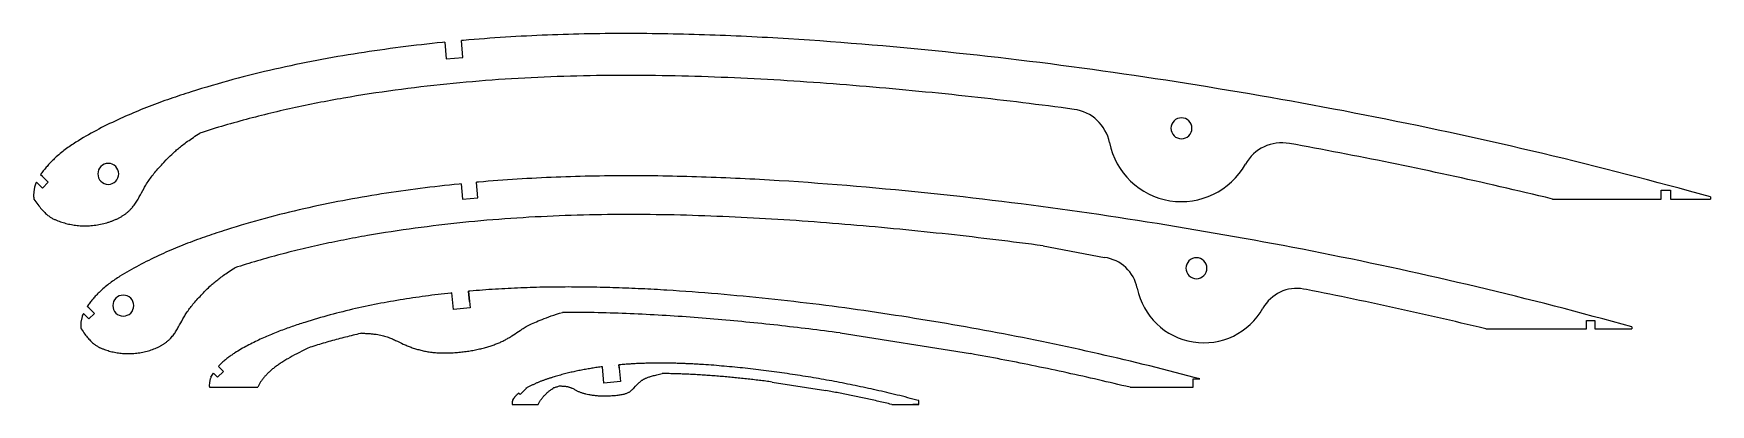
# Model space of a CAD drawing. Extents: x 6 to 406, y 7 to 96.
import ezdxf

# ---------------------------------------------------------------- set-up
doc = ezdxf.new("R2010")
doc.units = 0
doc.layers.get('0').update_dxf_attribs({"linetype": 'CONTINUOUS'})

msp = doc.modelspace()

# ---------------------------------------------------------------- linework, layer by layer
for points in [[(103.64, 93.49), (103.13, 93.43), (101.87, 93.3), (100.62, 93.17), (99.37, 93.03), (98.12, 92.89), (96.87, 92.75), (95.62, 92.6), (94.37, 92.44), (93.12, 92.28), (91.87, 92.12), (90.62, 91.95), (89.37, 91.78), (88.13, 91.61), (86.88, 91.43), (85.63, 91.24), (84.38, 91.05), (83.12, 90.86), (81.87, 90.66), (80.61, 90.45), (79.36, 90.24), (78.11, 90.03), (76.85, 89.81), (75.6, 89.59), (74.35, 89.36), (73.1, 89.12), (71.86, 88.88), (70.61, 88.64), (69.36, 88.39), (68.12, 88.13), (66.88, 87.87), (65.63, 87.6), (64.37, 87.32), (63.11, 87.04), (61.85, 86.75), (60.6, 86.45), (59.34, 86.15), (58.09, 85.84), (56.83, 85.52), (55.58, 85.2), (54.33, 84.87), (53.09, 84.54), (51.84, 84.2), (50.59, 83.85), (49.35, 83.5), (48.11, 83.14), (46.87, 82.77), (45.63, 82.4), (44.37, 82.01), (43.11, 81.62), (42.49, 81.42), (41.86, 81.22), (41.23, 81.02), (40.61, 80.81), (39.98, 80.6), (39.36, 80.39), (38.73, 80.18), (38.11, 79.97), (37.49, 79.75), (36.87, 79.53), (36.25, 79.31), (35.63, 79.08), (35, 78.85), (34.37, 78.61), (33.74, 78.37), (33.11, 78.13), (32.48, 77.88), (31.85, 77.63), (31.23, 77.38), (30.6, 77.13), (29.98, 76.87), (29.35, 76.61), (28.73, 76.34), (28.11, 76.07), (27.49, 75.8), (26.87, 75.52), (26.25, 75.24), (25.63, 74.96), (24.99, 74.66), (24.34, 74.35), (23.69, 74.04), (23.05, 73.73), (22.41, 73.41), (21.77, 73.09), (21.14, 72.76), (20.51, 72.43), (19.88, 72.09), (19.26, 71.75), (18.64, 71.4), (18.03, 71.05), (17.42, 70.7), (16.82, 70.34), (16.22, 69.97), (15.63, 69.6), (15.31, 69.39), (14.99, 69.18), (14.67, 68.97), (14.35, 68.76), (14.04, 68.54), (13.72, 68.32), (13.41, 68.09), (13.1, 67.86), (12.79, 67.63), (12.48, 67.39), (12.17, 67.14), (11.86, 66.89), (11.55, 66.63), (11.25, 66.36), (10.94, 66.08), (10.63, 65.8), (10.44, 65.62), (10.25, 65.43), (10.05, 65.24), (9.86, 65.05), (9.67, 64.85), (9.48, 64.66), (9.29, 64.46), (9.1, 64.25), (8.92, 64.05), (8.74, 63.84), (8.56, 63.63), (8.38, 63.41), (8.2, 63.2), (8.03, 62.98), (7.86, 62.76), (7.7, 62.54), (7.54, 62.32), (7.38, 62.1), (7.23, 61.87), (7.22, 61.85)], [(103.64, 93.51), (103.99, 89.52), (107.97, 89.87), (107.63, 93.86), (107.62, 93.86)], [(405.63, 56.56), (400.64, 57.92), (398.14, 58.6), (395.64, 59.27), (393.14, 59.94), (390.64, 60.61), (388.14, 61.27), (385.63, 61.92), (383.14, 62.56), (380.64, 63.2), (378.15, 63.83), (375.65, 64.45), (373.15, 65.07), (370.64, 65.68), (368.14, 66.28), (365.63, 66.88), (363.14, 67.47), (360.65, 68.05), (358.16, 68.63), (355.66, 69.2), (353.17, 69.77), (350.67, 70.32), (348.17, 70.88), (345.67, 71.43), (343.17, 71.97), (340.67, 72.51), (338.17, 73.04), (335.66, 73.56), (333.16, 74.08), (330.65, 74.59), (328.14, 75.1), (325.63, 75.6), (323.14, 76.09), (320.65, 76.58), (318.15, 77.06), (315.66, 77.53), (313.16, 78), (310.66, 78.46), (308.16, 78.92), (305.66, 79.37), (303.16, 79.82), (300.66, 80.26), (298.16, 80.7), (295.66, 81.13), (293.15, 81.55), (290.65, 81.97), (288.14, 82.39), (285.63, 82.8), (283.14, 83.2), (280.64, 83.6), (278.15, 84), (275.65, 84.38), (273.16, 84.77), (270.66, 85.14), (268.16, 85.52), (265.66, 85.88), (263.16, 86.24), (260.66, 86.6), (258.16, 86.95), (255.65, 87.29), (253.15, 87.63), (250.64, 87.96), (248.14, 88.28), (245.63, 88.6), (243.14, 88.91), (240.64, 89.21), (238.15, 89.51), (235.65, 89.8), (233.15, 90.09), (230.65, 90.36), (228.15, 90.64), (225.65, 90.9), (223.15, 91.16), (220.65, 91.41), (218.15, 91.66), (215.65, 91.9), (213.15, 92.14), (210.64, 92.36), (208.14, 92.59), (205.63, 92.8), (203.14, 93.01), (200.64, 93.21), (198.14, 93.41), (195.65, 93.6), (193.15, 93.78), (190.65, 93.95), (188.15, 94.12), (185.65, 94.28), (184.4, 94.36), (183.15, 94.43), (181.9, 94.5), (180.65, 94.57), (179.4, 94.64), (178.15, 94.71), (176.9, 94.77), (175.64, 94.83), (174.39, 94.89), (173.14, 94.95), (171.89, 95), (170.64, 95.06), (169.39, 95.11), (168.14, 95.15), (166.89, 95.2), (165.63, 95.24), (164.38, 95.28), (163.13, 95.32), (161.88, 95.35), (160.63, 95.39), (159.38, 95.41), (158.13, 95.44), (156.88, 95.47), (155.63, 95.49), (154.38, 95.51), (153.13, 95.52), (151.88, 95.53), (150.63, 95.54), (149.38, 95.55), (148.13, 95.56), (146.88, 95.56), (145.63, 95.55), (144.38, 95.55), (143.13, 95.54), (141.88, 95.53), (140.63, 95.52), (139.38, 95.5), (138.13, 95.48), (136.88, 95.45), (135.63, 95.42), (134.38, 95.39), (133.13, 95.36), (131.88, 95.32), (130.63, 95.28), (129.38, 95.24), (128.13, 95.19), (126.88, 95.14), (125.63, 95.08), (124.38, 95.02), (123.13, 94.96), (121.88, 94.89), (120.63, 94.82), (119.38, 94.75), (118.13, 94.67), (116.87, 94.59), (115.62, 94.5), (114.37, 94.41), (113.12, 94.32), (111.88, 94.22), (110.63, 94.12), (109.38, 94.02), (108.13, 93.91), (107.62, 93.86)], [(5.63, 56.04), (5.87, 55.68), (6.11, 55.34), (6.34, 55.02), (6.57, 54.71), (6.79, 54.42), (7, 54.14), (7.22, 53.88), (7.42, 53.64), (7.63, 53.41), (7.83, 53.19), (8.03, 52.99), (8.22, 52.79), (8.41, 52.61), (8.6, 52.44), (8.78, 52.29), (8.96, 52.14), (9.14, 52), (9.32, 51.87), (9.49, 51.75), (9.66, 51.64), (9.83, 51.54), (10, 51.44), (10.16, 51.35), (10.33, 51.27), (10.49, 51.19), (10.66, 51.12), (10.82, 51.05), (10.98, 50.98), (11.14, 50.92), (11.3, 50.86), (11.62, 50.74), (11.94, 50.63), (12.26, 50.53), (12.58, 50.43), (12.91, 50.33), (13.23, 50.24), (13.56, 50.16), (13.89, 50.08), (14.22, 50.01), (14.55, 49.94), (14.89, 49.88), (15.23, 49.83), (15.57, 49.78), (15.92, 49.74), (16.27, 49.7), (16.63, 49.68), (16.99, 49.66), (17.35, 49.65), (17.72, 49.65), (18.1, 49.65), (18.47, 49.66), (18.85, 49.68), (19.23, 49.71), (19.61, 49.75), (19.99, 49.79), (20.37, 49.84), (20.76, 49.9), (21.13, 49.96), (21.51, 50.03), (21.89, 50.11), (22.26, 50.2), (22.62, 50.29), (22.99, 50.39), (23.35, 50.49), (23.52, 50.55), (23.7, 50.61), (23.87, 50.67), (24.04, 50.73), (24.22, 50.79), (24.38, 50.85), (24.55, 50.92), (24.72, 50.99), (24.88, 51.05), (25.05, 51.12), (25.21, 51.2), (25.37, 51.27), (25.52, 51.34), (25.68, 51.42), (25.83, 51.5), (25.98, 51.58), (26.13, 51.66), (26.28, 51.74), (26.43, 51.82), (26.57, 51.91), (26.71, 52), (26.85, 52.08), (26.99, 52.17), (27.12, 52.26), (27.26, 52.36), (27.39, 52.45), (27.51, 52.54), (27.64, 52.64), (27.76, 52.74), (27.88, 52.84), (28, 52.94), (28.12, 53.04), (28.23, 53.14), (28.34, 53.25), (28.45, 53.35), (28.55, 53.46), (28.66, 53.57), (28.76, 53.67), (28.86, 53.78), (28.96, 53.9), (29.05, 54.01), (29.15, 54.12), (29.33, 54.35), (29.51, 54.58), (29.68, 54.82), (29.85, 55.05), (30.01, 55.3), (30.16, 55.54), (30.31, 55.79), (30.46, 56.03), (30.61, 56.29), (30.75, 56.54), (31.04, 57.04), (31.32, 57.56), (31.6, 58.08), (31.89, 58.6), (32.04, 58.86), (32.19, 59.13), (32.34, 59.39), (32.51, 59.66), (32.67, 59.93), (32.85, 60.2), (33.02, 60.47), (33.21, 60.74), (33.4, 61.01), (33.61, 61.28), (33.81, 61.56), (34.03, 61.84), (34.25, 62.12), (34.49, 62.4), (34.72, 62.68), (34.97, 62.97), (35.22, 63.25), (35.48, 63.55), (35.75, 63.84), (36.02, 64.14), (36.3, 64.44), (36.59, 64.75), (37.18, 65.37), (37.49, 65.69), (37.81, 66.01), (38.14, 66.34), (38.49, 66.68), (38.67, 66.85), (38.85, 67.03), (39.05, 67.21), (39.25, 67.39), (39.45, 67.57), (39.67, 67.76), (39.89, 67.95), (40.12, 68.14), (40.35, 68.34), (40.6, 68.54), (40.86, 68.74), (41.12, 68.95), (41.4, 69.16), (41.69, 69.38), (41.98, 69.6), (42.29, 69.82), (42.62, 70.05), (42.95, 70.29), (43.3, 70.53), (43.66, 70.77), (44.03, 71.02), (44.42, 71.28), (44.83, 71.54), (45.24, 71.8)], [(6.21, 60.03), (6.11, 59.8), (6.02, 59.56), (5.93, 59.33), (5.85, 59.1), (5.78, 58.86)], [(9.04, 60.03), (7.63, 58.62), (6.21, 60.03)], [(7.63, 61.45), (7.22, 61.85)], [(9.04, 60.03), (7.63, 61.45)], [(107.54, 59.7), (107.86, 56.01), (111.55, 56.33), (111.23, 60.02), (111.23, 60.03)], [(386.89, 25.52), (382.26, 26.78), (379.95, 27.41), (377.64, 28.03), (375.33, 28.65), (373.02, 29.27), (370.7, 29.88), (368.39, 30.48), (366.08, 31.08), (363.77, 31.67), (361.46, 32.25), (359.15, 32.82), (356.83, 33.39), (354.52, 33.96), (352.2, 34.52), (349.89, 35.07), (347.58, 35.61), (345.28, 36.15), (342.97, 36.69), (340.66, 37.21), (338.36, 37.74), (336.05, 38.25), (333.73, 38.77), (331.42, 39.27), (329.11, 39.78), (326.8, 40.27), (324.48, 40.76), (322.16, 41.25), (319.85, 41.73), (317.53, 42.2), (315.21, 42.67), (312.89, 43.14), (310.58, 43.59), (308.27, 44.04), (305.97, 44.48), (303.66, 44.92), (301.35, 45.36), (299.04, 45.78), (296.73, 46.21), (294.41, 46.63), (292.1, 47.04), (289.79, 47.45), (287.47, 47.85), (285.16, 48.25), (282.84, 48.64), (280.52, 49.03), (278.2, 49.42), (275.89, 49.8), (273.58, 50.17), (271.27, 50.54), (268.96, 50.9), (266.65, 51.26), (264.34, 51.61), (262.03, 51.96), (259.72, 52.31), (257.41, 52.65), (255.1, 52.98), (252.78, 53.31), (250.47, 53.63), (248.15, 53.95), (245.84, 54.26), (243.52, 54.57), (241.2, 54.87), (238.89, 55.16), (236.58, 55.45), (234.27, 55.73), (231.96, 56), (229.65, 56.27), (227.34, 56.53), (225.03, 56.79), (222.72, 57.04), (220.41, 57.29), (218.09, 57.53), (215.78, 57.76), (213.46, 57.99), (211.15, 58.21), (208.83, 58.43), (206.52, 58.64), (204.2, 58.85), (201.89, 59.05), (199.58, 59.24), (197.27, 59.43), (194.96, 59.61), (192.65, 59.78), (190.34, 59.95), (188.02, 60.11), (185.71, 60.27), (183.4, 60.41), (182.24, 60.48), (181.09, 60.55), (179.93, 60.62), (178.77, 60.68), (177.62, 60.75), (176.46, 60.81), (175.3, 60.87), (174.15, 60.92), (172.99, 60.98), (171.83, 61.03), (170.67, 61.08), (169.52, 61.13), (168.36, 61.18), (167.2, 61.22), (166.04, 61.26), (164.89, 61.3), (163.73, 61.34), (162.57, 61.37), (161.42, 61.41), (160.26, 61.44), (159.1, 61.46), (157.95, 61.49), (156.79, 61.51), (155.64, 61.53), (154.48, 61.55), (153.32, 61.56), (152.17, 61.57), (151.01, 61.58), (149.85, 61.59), (148.7, 61.59), (147.54, 61.59), (146.38, 61.59), (145.23, 61.59), (144.07, 61.58), (142.91, 61.57), (141.76, 61.56), (140.6, 61.54), (139.44, 61.52), (138.29, 61.5), (137.13, 61.47), (135.97, 61.44), (134.82, 61.41), (133.66, 61.38), (132.51, 61.34), (131.35, 61.3), (130.2, 61.25), (129.04, 61.21), (127.89, 61.15), (126.73, 61.1), (125.57, 61.04), (124.41, 60.98), (123.25, 60.92), (122.1, 60.85), (120.94, 60.77), (119.78, 60.7), (118.63, 60.62), (117.47, 60.54), (116.31, 60.45), (115.16, 60.36), (114, 60.27), (112.85, 60.17), (111.69, 60.07), (111.23, 60.03)], [(5.78, 58.86), (5.59, 57.74), (5.53, 56.86)], [(5.53, 56.86), (5.53, 56.76), (5.54, 56.66), (5.55, 56.55), (5.56, 56.45), (5.58, 56.35), (5.59, 56.24), (5.61, 56.14), (5.63, 56.04)], [(107.54, 59.68), (107.07, 59.63), (105.91, 59.51), (104.75, 59.39), (103.59, 59.26), (102.43, 59.13), (101.28, 58.99), (100.12, 58.86), (98.96, 58.71), (97.81, 58.57), (96.65, 58.41), (95.5, 58.26), (94.34, 58.1), (93.19, 57.94), (92.04, 57.77), (90.89, 57.6), (89.72, 57.43), (88.56, 57.25), (87.4, 57.06), (86.24, 56.87), (85.08, 56.68), (83.92, 56.48), (82.76, 56.28), (81.61, 56.07), (80.45, 55.86), (79.3, 55.64), (78.14, 55.42), (76.99, 55.19), (75.84, 54.96), (74.68, 54.73), (73.53, 54.48), (72.39, 54.24), (71.22, 53.98), (70.05, 53.71), (68.89, 53.45), (67.73, 53.17), (66.56, 52.89), (65.4, 52.6), (64.25, 52.31), (63.09, 52.02), (61.93, 51.71), (60.78, 51.4), (59.63, 51.09), (58.47, 50.77), (57.32, 50.44), (56.18, 50.11), (55.03, 49.77), (53.89, 49.43), (52.72, 49.07), (51.56, 48.7), (50.97, 48.52), (50.39, 48.33), (49.81, 48.14), (49.24, 47.95), (48.66, 47.76), (48.08, 47.57), (47.5, 47.37), (46.93, 47.17), (46.35, 46.97), (45.78, 46.77), (45.21, 46.56), (44.64, 46.35), (44.05, 46.14), (43.47, 45.92), (42.88, 45.7), (42.3, 45.47), (41.72, 45.25), (41.14, 45.02), (40.56, 44.78), (39.98, 44.55), (39.4, 44.31), (38.83, 44.07), (38.25, 43.82), (37.68, 43.57), (37.1, 43.32), (36.53, 43.06), (35.96, 42.81), (35.39, 42.54), (34.79, 42.26), (34.19, 41.98), (33.59, 41.7), (33, 41.4), (32.4, 41.11), (31.81, 40.81), (31.23, 40.51), (30.64, 40.2), (30.06, 39.89), (29.49, 39.57), (28.92, 39.25), (28.35, 38.93), (27.79, 38.6), (27.23, 38.27), (26.68, 37.93), (26.14, 37.59), (25.84, 37.39), (25.54, 37.2), (25.24, 37), (24.95, 36.81), (24.66, 36.6), (24.37, 36.4), (24.08, 36.19), (23.79, 35.98), (23.5, 35.76), (23.22, 35.54), (22.93, 35.31), (22.65, 35.07), (22.36, 34.83), (22.08, 34.59), (21.79, 34.33), (21.51, 34.07), (21.33, 33.9), (21.15, 33.73), (20.97, 33.55), (20.8, 33.38), (20.62, 33.2), (20.44, 33.01), (20.27, 32.83), (20.1, 32.64), (19.92, 32.45), (19.76, 32.25), (19.59, 32.06), (19.42, 31.86), (19.26, 31.66), (19.1, 31.46), (18.95, 31.26), (18.8, 31.06), (18.65, 30.85), (18.51, 30.64), (18.37, 30.44), (18.35, 30.42)], [(367.96, 56.04), (393.91, 56.04)], [(393.91, 58.19), (396.1, 58.19)], [(393.91, 56.04), (393.91, 58.19)], [(396.1, 58.19), (396.1, 56.04)], [(396.1, 56.04), (405.63, 56.04)], [(405.63, 56.56), (405.63, 56.04)], [(246.42, 44.85), (245.01, 45.04), (243.6, 45.23), (242.18, 45.41), (240.77, 45.59), (239.36, 45.78), (237.95, 45.95), (236.54, 46.13), (235.12, 46.31), (233.71, 46.48), (232.3, 46.65), (230.88, 46.81), (229.47, 46.98), (228.06, 47.14), (226.64, 47.3), (225.23, 47.46), (223.81, 47.62), (222.36, 47.78), (220.91, 47.93), (219.45, 48.09), (218, 48.24), (216.55, 48.39), (215.09, 48.54), (213.64, 48.68), (212.19, 48.82), (210.73, 48.96), (209.28, 49.1), (207.82, 49.23), (206.37, 49.37), (204.91, 49.5), (203.46, 49.63), (202, 49.75), (200.55, 49.88), (199.09, 50), (197.64, 50.12), (196.19, 50.23), (194.73, 50.35), (193.28, 50.46), (191.82, 50.57), (190.37, 50.67), (188.91, 50.78), (187.46, 50.88), (186, 50.98), (184.55, 51.07), (183.1, 51.16), (181.64, 51.25), (180.19, 51.34), (178.73, 51.42), (177.28, 51.5), (175.83, 51.58), (174.38, 51.65), (172.92, 51.72), (171.47, 51.79), (170.02, 51.85), (168.57, 51.91), (167.12, 51.97), (165.66, 52.02), (164.21, 52.07), (162.76, 52.11), (161.31, 52.16), (159.86, 52.19), (158.41, 52.23), (156.96, 52.26), (155.51, 52.28), (154.06, 52.3), (152.62, 52.32), (151.17, 52.33), (149.72, 52.34), (148.27, 52.34), (146.83, 52.34), (145.38, 52.34), (143.93, 52.33), (142.49, 52.31), (141.04, 52.3), (139.6, 52.27), (138.15, 52.24), (136.71, 52.21), (135.27, 52.17), (133.83, 52.13), (132.38, 52.08), (130.94, 52.03), (129.5, 51.97), (128.06, 51.9), (126.62, 51.83), (125.18, 51.76), (123.74, 51.68), (122.31, 51.59), (120.87, 51.5), (119.43, 51.4), (118, 51.3), (116.56, 51.19), (115.13, 51.08), (113.7, 50.96), (112.27, 50.84), (110.83, 50.7), (109.4, 50.57), (107.97, 50.43), (106.54, 50.28), (105.12, 50.12), (103.69, 49.96), (102.26, 49.8), (100.84, 49.62), (99.41, 49.44), (97.99, 49.26), (96.56, 49.07), (95.14, 48.87), (93.72, 48.67), (92.3, 48.46), (90.88, 48.25), (89.47, 48.03), (88.05, 47.8), (86.64, 47.56), (85.23, 47.32), (84.51, 47.2), (83.8, 47.07), (83.08, 46.94), (82.36, 46.81), (81.65, 46.67), (80.93, 46.54), (80.22, 46.4), (79.5, 46.26), (78.81, 46.13), (78.11, 45.99), (77.41, 45.84), (76.71, 45.7), (76.02, 45.55), (75.32, 45.41), (74.63, 45.26), (73.94, 45.11), (73.25, 44.95), (72.56, 44.8), (71.88, 44.64), (71.2, 44.49), (70.51, 44.33), (69.83, 44.16), (69.15, 44), (68.46, 43.83), (67.78, 43.66), (67.1, 43.49), (66.42, 43.32), (65.74, 43.15), (65.06, 42.97), (64.38, 42.79), (63.71, 42.61), (63.03, 42.43), (62.34, 42.24), (61.66, 42.05), (60.98, 41.86), (60.29, 41.67), (59.61, 41.47), (58.93, 41.28), (58.25, 41.08), (57.57, 40.88), (56.89, 40.67), (56.22, 40.47), (55.54, 40.26), (54.87, 40.05), (54.2, 39.84), (53.53, 39.62)], [(246.42, 44.85), (261.04, 42.1)], [(16.89, 25.04), (17.11, 24.71), (17.33, 24.39), (17.54, 24.09), (17.75, 23.81), (17.95, 23.54), (18.15, 23.29), (18.35, 23.05), (18.54, 22.82), (18.73, 22.61), (18.92, 22.4), (19.1, 22.22), (19.28, 22.04), (19.45, 21.87), (19.63, 21.72), (19.8, 21.57), (19.96, 21.43), (20.13, 21.31), (20.29, 21.19), (20.45, 21.08), (20.61, 20.97), (20.77, 20.88), (20.92, 20.79), (21.08, 20.71), (21.23, 20.63), (21.38, 20.55), (21.53, 20.49), (21.68, 20.42), (21.83, 20.36), (21.98, 20.3), (22.13, 20.25), (22.42, 20.14), (22.72, 20.04), (23.02, 19.94), (23.31, 19.85), (23.61, 19.76), (23.91, 19.68), (24.22, 19.6), (24.52, 19.53), (24.83, 19.46), (25.14, 19.4), (25.45, 19.34), (25.76, 19.29), (26.08, 19.25), (26.4, 19.21), (26.73, 19.18), (27.06, 19.16), (27.39, 19.14), (27.73, 19.13), (28.07, 19.13), (28.41, 19.13), (28.76, 19.14), (29.11, 19.16), (29.46, 19.19), (29.82, 19.22), (30.17, 19.26), (30.52, 19.31), (30.87, 19.36), (31.22, 19.42), (31.57, 19.49), (31.92, 19.56), (32.26, 19.64), (32.6, 19.72), (32.94, 19.81), (33.27, 19.91), (33.59, 20.02), (33.92, 20.13), (34.23, 20.24), (34.54, 20.37), (34.84, 20.49), (35.14, 20.63), (35.28, 20.7), (35.43, 20.77), (35.57, 20.84), (35.71, 20.91), (35.85, 20.99), (35.99, 21.06), (36.12, 21.14), (36.25, 21.22), (36.38, 21.3), (36.51, 21.38), (36.64, 21.46), (36.76, 21.55), (36.89, 21.63), (37.01, 21.72), (37.13, 21.81), (37.24, 21.9), (37.35, 21.99), (37.47, 22.08), (37.58, 22.17), (37.68, 22.27), (37.79, 22.36), (37.89, 22.46), (37.99, 22.56), (38.09, 22.65), (38.18, 22.75), (38.28, 22.85), (38.46, 23.06), (38.64, 23.27), (38.81, 23.48), (38.97, 23.69), (39.13, 23.91), (39.28, 24.13), (39.43, 24.35), (39.57, 24.58), (39.72, 24.81), (39.85, 25.04), (39.99, 25.27), (40.12, 25.5), (40.38, 25.97), (40.64, 26.45), (40.9, 26.92), (41.17, 27.41), (41.31, 27.65), (41.45, 27.9), (41.59, 28.14), (41.74, 28.39), (41.9, 28.64), (42.06, 28.89), (42.22, 29.14), (42.39, 29.39), (42.57, 29.64), (42.76, 29.89), (42.95, 30.15), (43.15, 30.4), (43.36, 30.66), (43.57, 30.92), (43.79, 31.18), (44.02, 31.45), (44.26, 31.71), (44.5, 31.98), (44.74, 32.26), (44.99, 32.53), (45.25, 32.81), (45.52, 33.09), (46.07, 33.67), (46.35, 33.97), (46.65, 34.27), (46.95, 34.57), (47.27, 34.88), (47.62, 35.21), (47.79, 35.37), (47.98, 35.54), (48.17, 35.71), (48.37, 35.88), (48.57, 36.06), (48.78, 36.23), (49, 36.42), (49.23, 36.6), (49.47, 36.79), (49.71, 36.98), (49.97, 37.18), (50.23, 37.38), (50.51, 37.58), (50.8, 37.79), (51.1, 38), (51.4, 38.22), (51.73, 38.44), (52.06, 38.67), (52.41, 38.9), (52.77, 39.14), (53.14, 39.38), (53.53, 39.62)], [(105.36, 33.63), (105.1, 33.6), (104.34, 33.52), (103.58, 33.43), (102.82, 33.34), (102.06, 33.25), (101.3, 33.16), (100.55, 33.06), (99.79, 32.96), (99.03, 32.86), (98.28, 32.76), (97.52, 32.65), (96.76, 32.54), (96.01, 32.43), (95.25, 32.31), (94.49, 32.2), (93.73, 32.07), (92.97, 31.95), (92.21, 31.82), (91.45, 31.69), (90.69, 31.56), (89.93, 31.43), (89.17, 31.29), (88.41, 31.15), (87.66, 31), (86.9, 30.85), (86.15, 30.7), (85.39, 30.54), (84.64, 30.39), (83.88, 30.22), (83.12, 30.05), (82.36, 29.88), (81.59, 29.71), (80.83, 29.53), (80.07, 29.34), (79.31, 29.15), (78.55, 28.96), (77.79, 28.77), (77.03, 28.57), (76.28, 28.37), (75.52, 28.16), (74.77, 27.95), (74.01, 27.74), (73.26, 27.52), (72.51, 27.3), (71.76, 27.07), (71, 26.84), (70.23, 26.6), (69.85, 26.48), (69.47, 26.35), (69.09, 26.23), (68.71, 26.11), (68.33, 25.98), (67.95, 25.85), (67.58, 25.72), (67.2, 25.59), (66.82, 25.46), (66.45, 25.33), (66.07, 25.19), (65.7, 25.06), (65.31, 24.92), (64.93, 24.77), (64.55, 24.63), (64.17, 24.48), (63.79, 24.33), (63.41, 24.18), (63.03, 24.03), (62.65, 23.87), (62.27, 23.72), (61.89, 23.56), (61.51, 23.4), (61.14, 23.23), (60.76, 23.07), (60.38, 22.9), (60.01, 22.73), (59.63, 22.56), (59.24, 22.38), (58.85, 22.19), (58.46, 22), (58.07, 21.81), (57.68, 21.62), (57.29, 21.42), (56.91, 21.23), (56.53, 21.02), (56.15, 20.82), (55.77, 20.61), (55.39, 20.4), (55.02, 20.19), (54.65, 19.98), (54.29, 19.76), (53.93, 19.53), (53.57, 19.31), (53.38, 19.18), (53.18, 19.06), (52.99, 18.93), (52.8, 18.8), (52.6, 18.67), (52.41, 18.53), (52.22, 18.4), (52.04, 18.26), (51.85, 18.11), (51.66, 17.97), (51.47, 17.82), (51.29, 17.66), (51.1, 17.51), (50.91, 17.34), (50.73, 17.18), (50.54, 17.01), (50.42, 16.9), (50.31, 16.78), (50.19, 16.67), (50.07, 16.55), (49.96, 16.43), (49.84, 16.31), (49.73, 16.19), (49.64, 16.09)], [(109.34, 34.01), (109.69, 30.03), (105.71, 29.66), (105.36, 33.63)], [(283.79, 13.09), (282.44, 13.45), (280.92, 13.86), (279.4, 14.26), (277.88, 14.65), (276.37, 15.04), (274.86, 15.43), (273.35, 15.81), (271.83, 16.19), (270.31, 16.56), (268.8, 16.93), (267.28, 17.3), (265.76, 17.66), (264.25, 18.02), (262.74, 18.37), (261.23, 18.72), (259.72, 19.07), (258.2, 19.41), (256.69, 19.75), (255.17, 20.08), (253.66, 20.42), (252.14, 20.75), (250.63, 21.07), (249.11, 21.39), (247.59, 21.71), (246.07, 22.03), (244.55, 22.34), (243.03, 22.64), (241.51, 22.95), (240, 23.25), (238.49, 23.54), (236.97, 23.83), (235.46, 24.12), (233.95, 24.4), (232.43, 24.68), (230.92, 24.96), (229.4, 25.23), (227.89, 25.51), (226.37, 25.77), (224.85, 26.04), (223.34, 26.3), (221.82, 26.56), (220.3, 26.81), (218.78, 27.06), (217.26, 27.31), (215.75, 27.56), (214.24, 27.8), (212.72, 28.04), (211.21, 28.27), (209.69, 28.5), (208.18, 28.73), (206.67, 28.96), (205.15, 29.18), (203.63, 29.4), (202.12, 29.62), (200.6, 29.83), (199.08, 30.03), (197.57, 30.24), (196.05, 30.44), (194.53, 30.64), (193.01, 30.83), (191.5, 31.02), (189.98, 31.2), (188.47, 31.38), (186.96, 31.56), (185.44, 31.73), (183.93, 31.9), (182.41, 32.06), (180.9, 32.22), (179.38, 32.38), (177.87, 32.53), (176.35, 32.68), (174.83, 32.83), (173.31, 32.97), (171.8, 33.11), (170.28, 33.24), (168.76, 33.38), (167.25, 33.5), (165.73, 33.62), (164.22, 33.74), (162.7, 33.86), (161.19, 33.97), (159.67, 34.07), (158.16, 34.18), (156.64, 34.27), (155.89, 34.32), (155.13, 34.36), (154.37, 34.41), (153.61, 34.45), (152.85, 34.49), (152.1, 34.53), (151.34, 34.57), (150.58, 34.61), (149.82, 34.64), (149.06, 34.68), (148.3, 34.71), (147.54, 34.74), (146.79, 34.77), (146.03, 34.8), (145.27, 34.83), (144.51, 34.85), (143.75, 34.88), (142.99, 34.9), (142.24, 34.92), (141.48, 34.94), (140.72, 34.96), (139.96, 34.98), (139.2, 34.99), (138.45, 35), (137.69, 35.01), (136.93, 35.02), (136.17, 35.03), (135.41, 35.04), (134.66, 35.04), (133.9, 35.04), (133.14, 35.05), (132.38, 35.04), (131.62, 35.04), (130.87, 35.04), (130.11, 35.03), (129.35, 35.02), (128.59, 35.01), (127.83, 35), (127.08, 34.98), (126.32, 34.97), (125.56, 34.95), (124.8, 34.93), (124.05, 34.9), (123.29, 34.88), (122.53, 34.85), (121.77, 34.82), (121.02, 34.79), (120.26, 34.76), (119.5, 34.72), (118.74, 34.68), (117.98, 34.64), (117.22, 34.6), (116.47, 34.56), (115.71, 34.51), (114.95, 34.46), (114.19, 34.41), (113.43, 34.35), (112.68, 34.3), (111.92, 34.24), (111.16, 34.18), (110.4, 34.11), (109.65, 34.05), (109.34, 34.02)], [(109.55, 31.6), (109.34, 34.01), (109.34, 34.02)], [(17.42, 28.73), (17.33, 28.52), (17.24, 28.3), (17.16, 28.09), (17.09, 27.87), (17.02, 27.65)], [(20.04, 28.73), (18.73, 27.43), (17.42, 28.73)], [(18.73, 30.04), (18.35, 30.42)], [(20.04, 28.73), (18.73, 30.04)], [(83.78, 23.99), (84.03, 23.99), (84.28, 23.98), (84.52, 23.98), (84.76, 23.97), (84.99, 23.96), (85.22, 23.95), (85.44, 23.94), (85.67, 23.92), (85.88, 23.91), (86.09, 23.89), (86.3, 23.87), (86.51, 23.85), (86.71, 23.82), (86.9, 23.8), (87.28, 23.75), (87.65, 23.69), (88, 23.62), (88.35, 23.55), (88.67, 23.47), (88.99, 23.39), (89.3, 23.31), (89.59, 23.22), (89.88, 23.13), (90.16, 23.03), (90.43, 22.94), (90.69, 22.84), (90.95, 22.73), (91.2, 22.63), (91.44, 22.52), (91.68, 22.41), (91.92, 22.3), (92.38, 22.08), (92.84, 21.86), (93.29, 21.64), (93.74, 21.43), (93.97, 21.32), (94.21, 21.22), (94.44, 21.12), (94.68, 21.02), (94.91, 20.92), (95.16, 20.83), (95.4, 20.73), (95.64, 20.64), (95.89, 20.55), (96.14, 20.47), (96.4, 20.38), (96.65, 20.3), (96.91, 20.23), (97.17, 20.15), (97.43, 20.08), (97.7, 20.01), (97.97, 19.94), (98.24, 19.87), (98.51, 19.81), (98.79, 19.76), (99.07, 19.7), (99.36, 19.65), (99.64, 19.6), (99.93, 19.55), (100.22, 19.51), (100.52, 19.47), (100.82, 19.44), (101.12, 19.41), (101.43, 19.38), (101.74, 19.35), (102.05, 19.33), (102.36, 19.32), (102.68, 19.3), (103.01, 19.29), (103.33, 19.29), (103.66, 19.29), (103.99, 19.29), (104.32, 19.3), (104.66, 19.31), (104.99, 19.32), (105.33, 19.33), (105.67, 19.35), (106.01, 19.38), (106.35, 19.4), (106.69, 19.43), (107.03, 19.46), (107.37, 19.5), (107.71, 19.53), (108.04, 19.57), (108.38, 19.62), (108.72, 19.66), (109.05, 19.71), (109.38, 19.76), (109.71, 19.81), (110.04, 19.87), (110.36, 19.92), (110.68, 19.98), (111, 20.05), (111.31, 20.11), (111.62, 20.17), (111.93, 20.24), (112.23, 20.31), (112.52, 20.38), (112.81, 20.45), (113.1, 20.53), (113.38, 20.6), (113.66, 20.68), (113.93, 20.76), (114.19, 20.84), (114.45, 20.92), (114.71, 21.01), (114.96, 21.09), (115.21, 21.18), (115.45, 21.27), (115.69, 21.36), (115.93, 21.45), (116.16, 21.54), (116.39, 21.64), (116.62, 21.73), (116.84, 21.83), (117.06, 21.93), (117.27, 22.03), (117.48, 22.14), (117.7, 22.24), (117.9, 22.35), (118.11, 22.46), (118.31, 22.57), (118.51, 22.68), (118.71, 22.79), (118.91, 22.9), (119.1, 23.02), (119.29, 23.14), (119.49, 23.26), (119.68, 23.38), (120.05, 23.63), (120.43, 23.88), (120.81, 24.14), (121.2, 24.41), (121.62, 24.69), (121.84, 24.83), (122.07, 24.98), (122.31, 25.13), (122.56, 25.28), (122.82, 25.43), (123.1, 25.59), (123.39, 25.74), (123.7, 25.91), (124.03, 26.07), (124.37, 26.24), (124.73, 26.41), (125.12, 26.59), (125.52, 26.76), (125.95, 26.95), (126.4, 27.13), (126.88, 27.32), (127.38, 27.51), (127.91, 27.71), (128.47, 27.91), (129.06, 28.12), (129.67, 28.33), (130.33, 28.54), (131.01, 28.76), (131.73, 28.98)], [(197.95, 24.07), (197.02, 24.2), (196.1, 24.32), (195.17, 24.44), (194.25, 24.56), (193.32, 24.68), (192.4, 24.8), (191.47, 24.91), (190.54, 25.03), (189.62, 25.14), (188.69, 25.25), (187.77, 25.36), (186.84, 25.47), (185.91, 25.57), (184.98, 25.68), (184.06, 25.78), (183.13, 25.89), (182.18, 25.99), (181.23, 26.09), (180.27, 26.19), (179.32, 26.29), (178.37, 26.39), (177.42, 26.49), (176.46, 26.58), (175.51, 26.67), (174.56, 26.77), (173.6, 26.86), (172.65, 26.94), (171.7, 27.03), (170.74, 27.12), (169.79, 27.2), (168.84, 27.28), (167.88, 27.37), (166.93, 27.44), (165.98, 27.52), (165.02, 27.6), (164.07, 27.67), (163.12, 27.75), (162.16, 27.82), (161.21, 27.89), (160.26, 27.96), (159.3, 28.02), (158.35, 28.09), (157.4, 28.15), (156.44, 28.21), (155.49, 28.27), (154.54, 28.32), (153.59, 28.38), (152.63, 28.43), (151.68, 28.48), (150.73, 28.53), (149.78, 28.58), (148.83, 28.62), (147.87, 28.66), (146.92, 28.7), (145.97, 28.74), (145.02, 28.77), (144.07, 28.8), (143.12, 28.83), (142.17, 28.86), (141.22, 28.88), (140.27, 28.91), (139.32, 28.93), (138.37, 28.94), (137.42, 28.96), (136.47, 28.97), (135.52, 28.97), (134.57, 28.98), (133.62, 28.98), (132.67, 28.98), (131.73, 28.98)], [(17.02, 27.65), (16.85, 26.62), (16.79, 25.8)], [(16.79, 25.8), (16.79, 25.71), (16.8, 25.61), (16.81, 25.52), (16.82, 25.42), (16.83, 25.33), (16.85, 25.23), (16.87, 25.14), (16.89, 25.04)], [(197.95, 24.07), (229.1, 19.13)], [(352.03, 25.04), (376.04, 25.04)], [(376.04, 27.03), (378.07, 27.03)], [(376.04, 25.04), (376.04, 27.03)], [(378.07, 27.03), (378.07, 25.04)], [(378.07, 25.04), (386.89, 25.04)], [(386.89, 25.52), (386.89, 25.04)], [(71.52, 20.65), (70.85, 20.33), (70.2, 20.02), (69.58, 19.72), (68.97, 19.41), (68.38, 19.11), (67.81, 18.81), (67.26, 18.52), (66.73, 18.22), (66.21, 17.93), (65.96, 17.78), (65.72, 17.63), (65.48, 17.49), (65.24, 17.34), (65.01, 17.2), (64.79, 17.05), (64.56, 16.91), (64.35, 16.77), (64.13, 16.62), (63.93, 16.48), (63.72, 16.33), (63.52, 16.19), (63.32, 16.04), (63.13, 15.9), (62.94, 15.76), (62.76, 15.61), (62.58, 15.47), (62.41, 15.32), (62.23, 15.18), (62.07, 15.03), (61.9, 14.89), (61.74, 14.74), (61.59, 14.6), (61.44, 14.45), (61.29, 14.31), (61.15, 14.16), (61.01, 14.01), (60.87, 13.87), (60.74, 13.72), (60.61, 13.57), (60.48, 13.42), (60.36, 13.27), (60.24, 13.13), (60.13, 12.98), (60.02, 12.82), (59.91, 12.67), (59.81, 12.52), (59.71, 12.37), (59.61, 12.22), (59.51, 12.06), (59.42, 11.91), (59.34, 11.75), (59.25, 11.59), (59.17, 11.44), (59.09, 11.28), (59.02, 11.12)], [(83.78, 23.99), (83.55, 23.94), (83.1, 23.83), (82.66, 23.73), (82.21, 23.62), (81.76, 23.51), (81.31, 23.4), (80.87, 23.29), (80.42, 23.18), (79.98, 23.07), (79.53, 22.96), (79.08, 22.84), (78.64, 22.72), (78.2, 22.6), (77.75, 22.48), (77.3, 22.36), (76.86, 22.24), (76.41, 22.11), (75.96, 21.99), (75.51, 21.86), (75.07, 21.73), (74.62, 21.6), (74.18, 21.47), (73.73, 21.33), (73.29, 21.2), (72.85, 21.06), (72.4, 20.93), (71.96, 20.79), (71.52, 20.65)], [(48.44, 14.46), (49.42, 13.49), (50.83, 14.9), (49.64, 16.09)], [(141.27, 16.01), (140.96, 15.97), (140.65, 15.93), (140.34, 15.88), (140.03, 15.84), (139.71, 15.79), (139.4, 15.75), (139.09, 15.7), (138.77, 15.65), (138.46, 15.6), (138.15, 15.54), (137.83, 15.49), (137.52, 15.44), (137.21, 15.38), (136.89, 15.32), (136.58, 15.26), (136.27, 15.2), (135.96, 15.14), (135.65, 15.08), (135.34, 15.02), (135.03, 14.95), (134.71, 14.88), (134.4, 14.81), (134.08, 14.74), (133.77, 14.67), (133.46, 14.6), (133.14, 14.52), (132.83, 14.44), (132.52, 14.36), (132.2, 14.28), (131.89, 14.2), (131.58, 14.12), (131.27, 14.03), (130.96, 13.95), (130.64, 13.86), (130.33, 13.77), (130.02, 13.68), (129.71, 13.58), (129.4, 13.49), (129.09, 13.39), (128.93, 13.34), (128.77, 13.29), (128.61, 13.24), (128.46, 13.19), (128.3, 13.13), (128.15, 13.08), (127.99, 13.03), (127.83, 12.97), (127.68, 12.92), (127.52, 12.87), (127.37, 12.81), (127.21, 12.75), (127.06, 12.7), (126.9, 12.64), (126.74, 12.58), (126.58, 12.52), (126.43, 12.45), (126.27, 12.39), (126.11, 12.33), (125.96, 12.26), (125.8, 12.2), (125.64, 12.13), (125.49, 12.07), (125.33, 12), (125.18, 11.93), (125.02, 11.86), (124.87, 11.79), (124.71, 11.72), (124.55, 11.65), (124.39, 11.57), (124.23, 11.49), (124.07, 11.42), (123.91, 11.34), (123.75, 11.26), (123.59, 11.17), (123.43, 11.09), (123.28, 11.01), (123.12, 10.92), (123, 10.85)], [(145.21, 16.45), (145.56, 12.46), (141.58, 12.11), (141.26, 16.01)], [(144.22, 16.36), (144.22, 16.35)], [(216.78, 7.92), (216.59, 7.97), (215.97, 8.13), (215.34, 8.3), (214.71, 8.46), (214.09, 8.62), (213.47, 8.78), (212.84, 8.94), (212.22, 9.1), (211.59, 9.25), (210.97, 9.4), (210.34, 9.55), (209.71, 9.7), (209.09, 9.85), (208.47, 10), (207.85, 10.14), (207.22, 10.28), (206.6, 10.42), (205.97, 10.56), (205.35, 10.7), (204.72, 10.84), (204.1, 10.98), (203.47, 11.11), (202.85, 11.24), (202.22, 11.37), (201.6, 11.5), (200.97, 11.63), (200.34, 11.76), (199.71, 11.88), (199.09, 12.01), (198.47, 12.13), (197.84, 12.25), (197.22, 12.37), (196.6, 12.48), (195.97, 12.6), (195.35, 12.71), (194.72, 12.83), (194.1, 12.94), (193.47, 13.05), (192.85, 13.16), (192.22, 13.27), (191.59, 13.37), (190.97, 13.48), (190.34, 13.58), (189.71, 13.68), (189.09, 13.78), (188.47, 13.88), (187.84, 13.98), (187.22, 14.08), (186.6, 14.18), (185.97, 14.27), (185.35, 14.36), (184.72, 14.45), (184.1, 14.54), (183.47, 14.63), (182.85, 14.72), (182.22, 14.81), (181.59, 14.89), (180.97, 14.97), (180.34, 15.05), (179.71, 15.13), (179.09, 15.21), (178.47, 15.29), (177.84, 15.36), (177.22, 15.43), (176.59, 15.5), (175.97, 15.57), (175.35, 15.64), (174.72, 15.71), (174.1, 15.77), (173.47, 15.84), (172.84, 15.9), (172.22, 15.96), (171.59, 16.02), (170.97, 16.07), (170.34, 16.13), (169.71, 16.18), (169.09, 16.24), (168.47, 16.29), (167.84, 16.34), (167.22, 16.38), (166.59, 16.43), (165.97, 16.47), (165.34, 16.51), (164.72, 16.55), (164.41, 16.57), (164.09, 16.59), (163.78, 16.61), (163.47, 16.63), (163.16, 16.64), (162.84, 16.66), (162.53, 16.68), (162.22, 16.69), (161.9, 16.71), (161.59, 16.72), (161.28, 16.73), (160.97, 16.75), (160.65, 16.76), (160.34, 16.77), (160.03, 16.78), (159.71, 16.79), (159.4, 16.8), (159.09, 16.81), (158.78, 16.82), (158.46, 16.83), (158.15, 16.84), (157.84, 16.84), (157.53, 16.85), (157.21, 16.85), (156.9, 16.86), (156.59, 16.86), (156.28, 16.87), (155.96, 16.87), (155.65, 16.87), (155.34, 16.87), (155.03, 16.87), (154.71, 16.87), (154.4, 16.87), (154.09, 16.87), (153.78, 16.87), (153.46, 16.86), (153.15, 16.86), (152.84, 16.85), (152.53, 16.85), (152.21, 16.84), (151.9, 16.83), (151.59, 16.82), (151.28, 16.81), (150.96, 16.8), (150.65, 16.79), (150.34, 16.78), (150.03, 16.77), (149.71, 16.75), (149.4, 16.74), (149.09, 16.72), (148.78, 16.71), (148.46, 16.69), (148.15, 16.67), (147.84, 16.65), (147.53, 16.63), (147.21, 16.61), (146.9, 16.59), (146.59, 16.56), (146.28, 16.54), (145.96, 16.51), (145.65, 16.49), (145.34, 16.46), (145.21, 16.45)], [(145.3, 15.45), (145.21, 16.45), (145.21, 16.45)], [(267.17, 11.09), (266.13, 11.34), (265.2, 11.56), (264.27, 11.78), (263.34, 12), (262.4, 12.22), (261.47, 12.44), (260.54, 12.66), (259.6, 12.87), (258.67, 13.09), (257.73, 13.3), (256.8, 13.51), (255.87, 13.72), (254.93, 13.93), (253.99, 14.14), (253.06, 14.34), (252.12, 14.55), (251.19, 14.75), (250.25, 14.95), (249.31, 15.15), (248.38, 15.35), (247.44, 15.55), (246.5, 15.75), (245.56, 15.94), (244.62, 16.13), (243.69, 16.33), (242.78, 16.51), (241.87, 16.69), (240.96, 16.88), (240.05, 17.06), (239.14, 17.24), (238.22, 17.41), (237.31, 17.59), (236.4, 17.77), (235.49, 17.94), (234.58, 18.12), (233.67, 18.29), (232.75, 18.46), (231.84, 18.63), (230.93, 18.8), (230.01, 18.96), (229.1, 19.13)], [(47.6, 12.8), (47.48, 12.12), (47.44, 11.59)], [(47.86, 13.51), (47.8, 13.37), (47.74, 13.23), (47.69, 13.08), (47.64, 12.94), (47.6, 12.8)], [(47.86, 13.51), (48.44, 14.46)], [(131.17, 11.41), (131.38, 11.41), (131.58, 11.4), (131.77, 11.39), (131.95, 11.38), (132.13, 11.36), (132.3, 11.35), (132.46, 11.33), (132.62, 11.3), (132.77, 11.28), (132.91, 11.25), (133.05, 11.22), (133.18, 11.19), (133.31, 11.15), (133.43, 11.12), (133.55, 11.08), (133.66, 11.04), (133.77, 11), (133.87, 10.96), (133.97, 10.92), (134.06, 10.87), (134.25, 10.78), (134.42, 10.69), (134.58, 10.6), (134.74, 10.52), (135.04, 10.35), (135.19, 10.27), (135.34, 10.19), (135.49, 10.12), (135.64, 10.06), (135.79, 9.99), (135.95, 9.93), (136.1, 9.88), (136.26, 9.82), (136.42, 9.77), (136.58, 9.72), (136.74, 9.68), (136.91, 9.63), (137.08, 9.59), (137.25, 9.55), (137.61, 9.47), (137.99, 9.39), (138.19, 9.35), (138.39, 9.32), (138.6, 9.28), (138.82, 9.25), (139.04, 9.22), (139.26, 9.19), (139.5, 9.16), (139.74, 9.13), (139.98, 9.11), (140.24, 9.09), (140.5, 9.08), (140.77, 9.06), (141.05, 9.05), (141.33, 9.05), (141.63, 9.04), (141.93, 9.04), (142.23, 9.05), (142.54, 9.06), (142.86, 9.07), (143.17, 9.08), (143.48, 9.1), (143.79, 9.12), (144.1, 9.15), (144.4, 9.17), (144.69, 9.2), (144.98, 9.24), (145.25, 9.27), (145.51, 9.31), (145.76, 9.35), (146, 9.39), (146.22, 9.44), (146.43, 9.49), (146.62, 9.54), (146.8, 9.59), (146.96, 9.65), (147.12, 9.71), (147.26, 9.77), (147.4, 9.83), (147.53, 9.9), (147.65, 9.97), (147.77, 10.05), (147.88, 10.13), (147.99, 10.21), (148.09, 10.3), (148.2, 10.39), (148.3, 10.48), (148.41, 10.58), (148.51, 10.69), (148.72, 10.9), (149.17, 11.37), (149.4, 11.62), (149.65, 11.86), (149.77, 11.99), (149.9, 12.11), (150.03, 12.23), (150.17, 12.36), (150.31, 12.48), (150.45, 12.6), (150.53, 12.66), (150.61, 12.72), (150.7, 12.78), (150.79, 12.83), (150.88, 12.89), (150.98, 12.95), (151.09, 13.01), (151.2, 13.07), (151.32, 13.13), (151.44, 13.19), (151.57, 13.25), (151.72, 13.31), (151.87, 13.38), (152.03, 13.44), (152.2, 13.5), (152.38, 13.56), (152.57, 13.63), (152.77, 13.69), (152.98, 13.75), (153.21, 13.82), (153.45, 13.88), (153.7, 13.95), (153.97, 14.02), (154.25, 14.09), (154.54, 14.16), (154.85, 14.23), (155.18, 14.3), (155.52, 14.37)], [(181.75, 12.35), (181.37, 12.4), (180.99, 12.45), (180.61, 12.5), (180.22, 12.55), (179.84, 12.6), (179.46, 12.65), (179.08, 12.69), (178.7, 12.74), (178.32, 12.79), (177.93, 12.83), (177.55, 12.88), (177.17, 12.92), (176.79, 12.97), (176.41, 13.01), (176.02, 13.05), (175.64, 13.1), (175.25, 13.14), (174.86, 13.18), (174.46, 13.22), (174.07, 13.26), (173.68, 13.3), (173.28, 13.34), (172.89, 13.38), (172.5, 13.42), (172.11, 13.46), (171.71, 13.5), (171.32, 13.53), (170.93, 13.57), (170.53, 13.6), (170.14, 13.64), (169.75, 13.67), (169.35, 13.71), (168.96, 13.74), (168.57, 13.77), (168.17, 13.8), (167.78, 13.83), (167.39, 13.86), (166.99, 13.89), (166.6, 13.92), (166.21, 13.95), (165.82, 13.98), (165.42, 14), (165.03, 14.03), (164.64, 14.05), (164.24, 14.08), (163.85, 14.1), (163.46, 14.12), (163.07, 14.14), (162.67, 14.17), (162.28, 14.19), (161.89, 14.2), (161.49, 14.22), (161.1, 14.24), (160.71, 14.26), (160.32, 14.27), (159.93, 14.28), (159.53, 14.3), (159.14, 14.31), (158.75, 14.32), (158.36, 14.33), (157.97, 14.34), (157.57, 14.35), (157.18, 14.36), (156.79, 14.36), (156.4, 14.37), (156.01, 14.37), (155.62, 14.37), (155.52, 14.37)], [(181.75, 12.35), (194.6, 10.31)], [(282.23, 11.09), (282.23, 13.09), (283.79, 13.09)], [(47.44, 11.59), (47.45, 11.53), (47.45, 11.46), (47.46, 11.4), (47.47, 11.34), (47.48, 11.28), (47.49, 11.21), (47.5, 11.15), (47.5, 11.12)], [(47.5, 11.12), (59.02, 11.12)], [(47.5, 11.12), (48, 11.12)], [(119.86, 7.99), (120.11, 8.45)], [(121.3, 9.72), (121.27, 9.7), (121.2, 9.64), (121.12, 9.57), (121.04, 9.5), (120.96, 9.43), (120.92, 9.39), (120.87, 9.34), (120.82, 9.29), (120.77, 9.25), (120.72, 9.2), (120.68, 9.15), (120.63, 9.1), (120.58, 9.05), (120.54, 8.99), (120.49, 8.94), (120.45, 8.89), (120.4, 8.84), (120.36, 8.78), (120.31, 8.73), (120.27, 8.67), (120.23, 8.62), (120.19, 8.56), (120.15, 8.51), (120.11, 8.45), (120.11, 8.45)], [(121.3, 9.72), (121.66, 9.36), (123.07, 10.77), (123, 10.85)], [(125.92, 6.99), (125.99, 7.12), (126.28, 7.63), (126.35, 7.77), (126.43, 7.9), (126.52, 8.03), (126.61, 8.17), (126.71, 8.3), (126.81, 8.44), (126.93, 8.58), (127.05, 8.72), (127.18, 8.87), (127.31, 9.02), (127.45, 9.17), (127.6, 9.33), (127.76, 9.49), (127.93, 9.65), (128.02, 9.74), (128.12, 9.83), (128.22, 9.92), (128.34, 10.02), (128.46, 10.12), (128.59, 10.22), (128.73, 10.33), (128.88, 10.44), (129.04, 10.56), (129.22, 10.68), (129.41, 10.8), (129.62, 10.93)], [(131.17, 11.41), (131.08, 11.38), (130.9, 11.33), (130.71, 11.27), (130.53, 11.22), (130.35, 11.16), (130.16, 11.11), (129.98, 11.05), (129.8, 10.99), (129.62, 10.93)], [(210.3, 6.99), (209.87, 7.1), (209.48, 7.19), (209.1, 7.28), (208.72, 7.37), (208.33, 7.46), (207.95, 7.55), (207.56, 7.64), (207.18, 7.73), (206.79, 7.82), (206.41, 7.91), (206.02, 7.99), (205.63, 8.08), (205.25, 8.16), (204.86, 8.25), (204.48, 8.34), (204.09, 8.42), (203.71, 8.5), (203.32, 8.59), (202.93, 8.67), (202.55, 8.75), (202.16, 8.83), (201.77, 8.91), (201.39, 8.99), (201, 9.07), (200.61, 9.15), (200.24, 9.23), (199.86, 9.3), (199.49, 9.38), (199.11, 9.45), (198.74, 9.53), (198.36, 9.6), (197.98, 9.67), (197.61, 9.75), (197.23, 9.82), (196.86, 9.89), (196.48, 9.96), (196.1, 10.03), (195.73, 10.1), (195.35, 10.17), (194.97, 10.24), (194.6, 10.31)], [(267.17, 11.09), (282.23, 11.09)], [(119.75, 7.7), (119.7, 7.42), (119.69, 7.2)], [(119.69, 7.2), (119.69, 7.17), (119.69, 7.15), (119.69, 7.12), (119.7, 7.1), (119.7, 7.07), (119.7, 7.04), (119.71, 7.02), (119.71, 6.99)], [(119.71, 6.99), (125.92, 6.99)], [(119.71, 6.99), (120.21, 6.99)], [(119.86, 7.99), (119.83, 7.93), (119.81, 7.87), (119.79, 7.82), (119.77, 7.76), (119.75, 7.7)], [(210.3, 6.99), (216.78, 6.99)], [(216.78, 6.99), (215.33, 6.99)], [(216.78, 7.53), (216.78, 7.92)], [(216.78, 6.99), (216.78, 7.53)]]:
    msp.add_lwpolyline(points)
for points in [[(262.24, 69.5, 0.32014), (253.78, 77.45), (252.25, 77.66), (250.73, 77.86), (249.2, 78.06), (247.67, 78.26), (246.15, 78.46), (244.62, 78.65), (243.09, 78.84), (241.57, 79.03), (240.04, 79.21), (238.51, 79.4), (236.98, 79.58), (235.45, 79.76), (233.93, 79.93), (232.4, 80.11), (230.87, 80.28), (229.34, 80.45), (227.77, 80.62), (226.2, 80.79), (224.63, 80.96), (223.06, 81.12), (221.48, 81.28), (219.91, 81.44), (218.34, 81.59), (216.77, 81.75), (215.2, 81.9), (213.63, 82.05), (212.05, 82.19), (210.48, 82.34), (208.91, 82.48), (207.33, 82.62), (205.76, 82.75), (204.19, 82.89), (202.62, 83.02), (201.04, 83.15), (199.47, 83.27), (197.9, 83.4), (196.33, 83.52), (194.75, 83.64), (193.18, 83.75), (191.61, 83.86), (190.04, 83.97), (188.46, 84.08), (186.89, 84.18), (185.32, 84.28), (183.75, 84.38), (182.18, 84.47), (180.61, 84.56), (179.03, 84.65), (177.46, 84.73), (175.89, 84.81), (174.32, 84.88), (172.75, 84.96), (171.18, 85.03), (169.61, 85.09), (168.04, 85.15), (166.47, 85.21), (164.91, 85.26), (163.34, 85.31), (161.77, 85.35), (160.2, 85.39), (158.63, 85.43), (157.07, 85.46), (155.5, 85.49), (153.93, 85.51), (152.37, 85.53), (150.8, 85.54), (149.24, 85.55), (147.67, 85.56), (146.11, 85.56), (144.55, 85.55), (142.98, 85.54), (141.42, 85.52), (139.86, 85.5), (138.3, 85.48), (136.73, 85.45), (135.17, 85.41), (133.61, 85.37), (132.05, 85.32), (130.5, 85.27), (128.94, 85.21), (127.38, 85.15), (125.82, 85.08), (124.27, 85), (122.71, 84.92), (121.16, 84.84), (119.6, 84.74), (118.05, 84.64), (116.5, 84.54), (114.95, 84.43), (113.39, 84.31), (111.84, 84.19), (110.29, 84.06), (108.75, 83.93), (107.2, 83.78), (105.65, 83.64), (104.11, 83.48), (102.56, 83.32), (101.02, 83.15), (99.47, 82.98), (97.93, 82.8), (96.39, 82.62), (94.85, 82.42), (93.31, 82.22), (91.77, 82.02), (90.24, 81.8), (88.7, 81.59), (87.17, 81.36), (85.63, 81.13), (84.1, 80.89), (82.57, 80.64), (81.05, 80.39), (79.52, 80.13), (78.75, 79.99), (77.97, 79.85), (77.19, 79.71), (76.42, 79.57), (75.65, 79.43), (74.87, 79.28), (74.1, 79.13), (73.33, 78.98), (72.57, 78.83), (71.82, 78.68), (71.07, 78.53), (70.31, 78.37), (69.56, 78.22), (68.81, 78.06), (68.06, 77.89), (67.31, 77.73), (66.57, 77.57), (65.83, 77.4), (65.09, 77.23), (64.35, 77.06), (63.61, 76.89), (62.87, 76.71), (62.13, 76.53), (61.39, 76.36), (60.66, 76.17), (59.92, 75.99), (59.19, 75.8), (58.45, 75.61), (57.72, 75.42), (56.98, 75.23), (56.25, 75.03), (55.52, 74.84), (54.78, 74.64), (54.04, 74.43), (53.3, 74.22), (52.56, 74.02), (51.83, 73.8), (51.09, 73.59), (50.35, 73.38), (49.62, 73.16), (48.89, 72.94), (48.15, 72.72), (47.42, 72.49), (46.7, 72.26), (45.97, 72.04), (45.24, 71.8)], [(262.24, 69.5, 0.69624), (294.66, 64.36)], [(367.96, 56.04), (366.25, 56.45), (364.71, 56.82), (363.18, 57.19), (361.64, 57.55), (360.1, 57.91), (358.56, 58.27), (357.02, 58.63), (355.48, 58.98), (353.94, 59.34), (352.4, 59.69), (350.85, 60.04), (349.31, 60.38), (347.77, 60.73), (346.23, 61.07), (344.68, 61.41), (343.14, 61.74), (341.59, 62.08), (340.05, 62.41), (338.5, 62.74), (336.96, 63.07), (335.41, 63.4), (333.87, 63.72), (332.32, 64.04), (330.77, 64.36), (329.22, 64.68), (327.72, 64.98), (326.22, 65.29), (324.72, 65.59), (323.22, 65.88), (321.72, 66.18), (320.21, 66.47), (318.71, 66.77), (317.21, 67.06), (315.7, 67.34), (314.2, 67.63), (312.69, 67.91), (311.19, 68.2), (309.68, 68.48), (308.18, 68.75), (306.67, 69.03), (305.16, 69.3, 0.319803), (294.66, 64.36)], [(268.87, 34.74, 0.32014), (261.04, 42.1)], [(268.87, 34.74, 0.69624), (298.86, 29.98)], [(352.03, 25.04), (350.46, 25.42), (349.03, 25.76), (347.61, 26.1), (346.19, 26.44), (344.77, 26.77), (343.34, 27.11), (341.92, 27.44), (340.49, 27.76), (339.07, 28.09), (337.64, 28.42), (336.22, 28.74), (334.79, 29.06), (333.36, 29.38), (331.93, 29.69), (330.51, 30.01), (329.08, 30.32), (327.65, 30.63), (326.22, 30.94), (324.79, 31.24), (323.36, 31.55), (321.93, 31.85), (320.5, 32.15), (319.07, 32.44), (317.64, 32.74), (316.21, 33.03), (314.82, 33.31), (313.43, 33.59), (312.04, 33.87), (310.65, 34.15), (309.26, 34.42), (308.57, 34.56, 0.319803), (298.86, 29.98)]]:
    msp.add_lwpolyline(points, format="xyb")
for points in [[(279.41, 75.43, 0.414214), (276.91, 72.93, 0.414214), (279.41, 70.43, 0.414214), (281.91, 72.93, 0.414214)], [(23.36, 64.54, 0.414214), (20.86, 62.04, 0.414214), (23.36, 59.54, 0.414214), (25.86, 62.04, 0.414214)], [(282.98, 42.03, 0.414214), (280.48, 39.53, 0.414214), (282.98, 37.03, 0.414214), (285.48, 39.53, 0.414214)], [(26.94, 33.09, 0.414214), (24.44, 30.59, 0.414214), (26.94, 28.09, 0.414214), (29.44, 30.59, 0.414214)]]:
    msp.add_lwpolyline(points, format="xyb", close=True)

doc.saveas('drawing.dxf')
